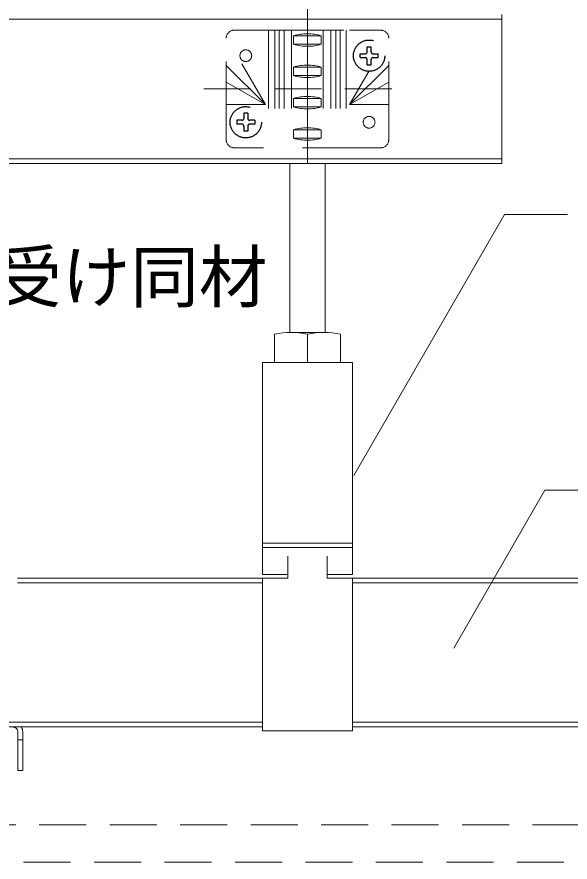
# Model space of a CAD drawing. Units: millimetres on the paper, enlarged 40 times, with parts at other scales. Extents: x -7800 to 7800, y -5387 to 5300.
# Drawn here: x 6517 to 7082, y -4279 to -3415 of the extents above; entities that cross this region are included whole.
import ezdxf
from ezdxf.enums import TextEntityAlignment as Align

# ---------------------------------------------------------------- set-up
doc = ezdxf.new("R2010")
doc.units = ezdxf.units.MM
doc.header["$LTSCALE"] = 40
for name, pattern in [('CHAIN1', [8, 5, -1, 1, -1]), ('DASHED1', [1.8, 1.2, -0.6]), ('DASHED2', [3, 2, -1])]:
    doc.linetypes.add(name, pattern=pattern)
for name, color, linetype, lineweight in [('4-0_中心線', 4, 'CHAIN1', 9), ('4-1_吊り材', 7, 'Continuous', 18), ('4-2_野縁受け', 3, 'Continuous', 18), ('4-4_ブレース・補強材', 4, 'Continuous', 9), ('4-6_文字', 7, 'Continuous', 18), ('4-A_クリップ', 7, 'Continuous', 18), ('4-B_補強金具・金具・その他', 3, 'DASHED2', 18), ('4-C_ビス・アンカーボルト・強調図形', 2, 'Continuous', 25), ('4-D_パネル', 4, 'DASHED1', 9)]:
    doc.layers.add(name, color=color, linetype=linetype, lineweight=lineweight)
doc.styles.add('ＭＳ ゴシック', font='')
doc.styles.get('ＭＳ ゴシック').set_extended_font_data('MS Gothic')

msp = doc.modelspace()

# ---------------------------------------------------------------- linework, layer by layer
at = {"layer": '4-0_中心線'}
msp.add_line((6813.91, -3387.96), (6813.91, -3564.33), dxfattribs=at)
at = {"layer": '4-0_中心線', "linetype": 'DASHED1'}
msp.add_line((6708.18, -3488.93), (6921.19, -3488.93), dxfattribs=at)
at = {"layer": '4-1_吊り材'}
for p, q in [((6795.91, -3737.64), (6795.91, -3564.93)), ((6831.91, -3737.64), (6831.91, -3564.93)), ((6830.71, -3737.64), (6797.11, -3737.64)), ((6780.31, -3739.24), (6780.31, -3768.44)), ((6813.91, -3739.24), (6813.91, -3768.44)), ((6847.51, -3739.24), (6847.51, -3768.44)), ((6767.91, -3768.44), (6859.91, -3768.44)), ((6767.91, -3952.82), (6767.91, -3768.44)), ((6859.91, -3768.44), (6859.91, -3952.82)), ((6767.91, -3957.34), (6767.91, -3952.82)), ((6767.91, -3952.82), (6859.91, -3952.82)), ((6859.91, -3952.82), (6859.91, -3957.34)), ((6767.91, -3957.34), (6767.91, -3984.99)), ((6859.91, -3957.34), (6767.91, -3957.34)), ((6859.91, -3984.99), (6859.91, -3957.34)), ((6793.91, -3966.24), (6793.91, -3988.58)), ((6833.91, -3988.58), (6833.91, -3966.24)), ((6767.91, -3984.99), (6793.91, -3984.99)), ((6833.91, -3984.99), (6859.91, -3984.99)), ((6767.91, -3988.58), (6767.91, -4144.44)), ((6793.91, -3988.58), (6767.91, -3988.58)), ((6859.91, -3988.58), (6833.91, -3988.58)), ((6859.91, -4144.44), (6859.91, -3988.58)), ((6767.91, -4144.44), (6859.91, -4144.44))]:
    msp.add_line(p, q, dxfattribs=at)
for centre in [(6797.11, -3826.65), (6830.71, -3826.65)]:
    msp.add_arc(centre, 89.01, 79.1199, 100.88008, dxfattribs=at)
at = {"layer": '4-2_野縁受け'}
for p, q in [((6767.91, -3988.58), (6517.58, -3988.58)), ((6767.91, -3993.38), (6517.58, -3993.38)), ((6859.91, -3988.58), (7401.35, -3988.58)), ((6859.91, -3993.38), (7401.35, -3993.38)), ((6489.58, -4135.78), (6767.91, -4135.78)), ((6489.58, -4140.58), (6767.91, -4140.58)), ((6859.91, -4135.78), (7401.35, -4135.78)), ((6859.91, -4140.58), (7401.35, -4140.58))]:
    msp.add_line(p, q, dxfattribs=at)
at = {"layer": '4-4_ブレース・補強材'}
for p, q in [((6071.91, -3417.73), (7012.29, -3417.73)), ((7012.29, -3412.93), (7012.29, -3564.93)), ((6071.91, -3560.13), (7012.29, -3560.13))]:
    msp.add_line(p, q, dxfattribs=at)
msp.add_lwpolyline([(6071.91, -3564.93), (6111.04, -3564.93), (7012.29, -3564.93)], dxfattribs=at)
at = {"layer": '4-6_文字'}
for p, q in [((6861.33, -3883.74), (7015.31, -3617.03)), ((7015.31, -3617.03), (7079.57, -3617.03))]:
    msp.add_line(p, q, dxfattribs=at)
msp.add_lwpolyline([(6963.34, -4060.04), (7056.42, -3898.83), (7134.68, -3898.83)], dxfattribs=at)
at = {"layer": '4-A_クリップ'}
for p, q in [((6518.18, -4145.46), (6518.18, -4153.86)), ((6522.98, -4145.46), (6522.98, -4153.86)), ((6518.18, -4153.86), (6518.18, -4185.06)), ((6522.98, -4153.86), (6518.18, -4153.86)), ((6522.98, -4153.86), (6522.98, -4185.06)), ((6518.18, -4185.06), (6522.98, -4185.06))]:
    msp.add_line(p, q, dxfattribs=at)
for radius, end in [(4.8, 90), (9.6, 30.02337)]:
    msp.add_arc((6513.38, -4145.46), radius, 0, end, dxfattribs=at)
at = {"layer": '4-B_補強金具・金具・その他'}
for p, q in [((6738.91, -3428.93), (6770.91, -3428.93)), ((6770.91, -3428.93), (6856.91, -3428.93)), ((6774.24, -3428.93), (6774.24, -3548.93)), ((6780.68, -3428.93), (6780.68, -3548.93)), ((6785.09, -3428.93), (6785.09, -3548.93)), ((6790.09, -3428.93), (6790.09, -3548.93)), ((6797.75, -3428.93), (6797.75, -3548.93)), ((6799.75, -3434.53), (6799.75, -3443.33)), ((6828.06, -3434.53), (6799.75, -3434.53)), ((6828.06, -3434.53), (6828.06, -3443.33)), ((6830.07, -3428.93), (6830.07, -3548.93)), ((6837.72, -3428.93), (6837.72, -3548.93)), ((6842.73, -3428.93), (6842.73, -3548.93)), ((6847.14, -3428.93), (6847.14, -3548.93)), ((6853.58, -3428.93), (6853.58, -3548.93)), ((6888.91, -3428.93), (6856.91, -3428.93)), ((6730.91, -3540.93), (6730.91, -3436.93)), ((6799.75, -3443.33), (6828.06, -3443.33)), ((6896.91, -3540.93), (6896.91, -3436.93)), ((6770.91, -3504.93), (6730.91, -3464.93)), ((6770.91, -3504.93), (6746.81, -3463.2)), ((6799.75, -3466.53), (6799.75, -3475.33)), ((6828.06, -3466.53), (6799.75, -3466.53)), ((6828.06, -3466.53), (6828.06, -3475.33)), ((6856.91, -3504.93), (6896.91, -3464.93)), ((6799.75, -3475.33), (6828.06, -3475.33)), ((6856.91, -3504.93), (6876.91, -3470.29)), ((6770.91, -3504.93), (6730.91, -3481.84)), ((6856.91, -3504.93), (6896.91, -3481.84)), ((6799.75, -3498.53), (6799.75, -3507.33)), ((6828.06, -3498.53), (6799.75, -3498.53)), ((6828.06, -3498.53), (6828.06, -3507.33)), ((6770.91, -3504.93), (6730.91, -3504.93)), ((6799.75, -3507.33), (6828.06, -3507.33)), ((6856.91, -3504.93), (6896.91, -3504.93)), ((6799.75, -3530.53), (6799.75, -3539.33)), ((6828.06, -3530.53), (6799.75, -3530.53)), ((6828.06, -3530.53), (6828.06, -3539.33)), ((6799.75, -3539.33), (6828.06, -3539.33)), ((6888.91, -3548.93), (6738.91, -3548.93))]:
    msp.add_line(p, q, dxfattribs=at)
for centre in [(6750.91, -3454.93), (6876.91, -3522.93)]:
    msp.add_circle(centre, 6, dxfattribs=at)
for centre, radius, start, end in [((6738.91, -3436.93), 8, 90, 180), ((6813.91, -3483.61), 51.08, 73.91376, 106.08623), ((6888.91, -3436.93), 8, 0, 90), ((6813.91, -3394.25), 51.08, 253.91376, 286.08623), ((6813.91, -3515.61), 51.08, 73.91376, 106.08623), ((6813.91, -3426.25), 51.08, 253.91376, 286.08623), ((6813.91, -3547.61), 51.08, 73.91376, 106.08623), ((6813.91, -3458.25), 51.08, 253.91376, 286.08623), ((6813.91, -3579.61), 51.08, 73.91376, 106.08623), ((6738.91, -3540.93), 8, 180, 270), ((6813.91, -3490.25), 51.08, 253.91376, 286.08623), ((6888.91, -3540.93), 8, 270, 0)]:
    msp.add_arc(centre, radius, start, end, dxfattribs=at)
at = {"layer": '4-C_ビス・アンカーボルト・強調図形', "linetype": 'DASHED2'}
for p, q in [((6867.71, -3452.93), (6872.91, -3452.93)), ((6867.71, -3456.93), (6867.71, -3452.93)), ((6874.91, -3445.73), (6878.91, -3445.73)), ((6874.91, -3450.93), (6874.91, -3445.73)), ((6878.91, -3450.93), (6878.91, -3445.73)), ((6880.91, -3452.93), (6886.11, -3452.93)), ((6886.11, -3456.93), (6886.11, -3452.93)), ((6867.71, -3456.93), (6872.91, -3456.93)), ((6874.91, -3464.13), (6874.91, -3458.93)), ((6878.91, -3464.13), (6878.91, -3458.93)), ((6880.91, -3456.93), (6886.11, -3456.93)), ((6874.91, -3464.13), (6878.91, -3464.13)), ((6746.91, -3520.94), (6741.71, -3520.94)), ((6741.71, -3520.94), (6741.71, -3524.94)), ((6752.91, -3513.74), (6748.91, -3513.74)), ((6748.91, -3513.74), (6748.91, -3518.94)), ((6752.91, -3513.74), (6752.91, -3518.94)), ((6760.11, -3520.94), (6754.91, -3520.94)), ((6760.11, -3520.94), (6760.11, -3524.94)), ((6746.91, -3524.94), (6741.71, -3524.94)), ((6748.91, -3526.94), (6748.91, -3532.14)), ((6752.91, -3526.94), (6752.91, -3532.14)), ((6760.11, -3524.94), (6754.91, -3524.94)), ((6752.91, -3532.14), (6748.91, -3532.14))]:
    msp.add_line(p, q, dxfattribs=at)
for centre in [(6876.91, -3454.93), (6750.91, -3522.94)]:
    msp.add_circle(centre, 16, dxfattribs=at)
for centre, start, end in [((6872.91, -3450.93), 270.00002, 0), ((6880.91, -3450.93), 180, 270), ((6872.91, -3458.93), 0, 90.00002), ((6880.91, -3458.93), 90, 180), ((6746.91, -3518.94), 270, 0), ((6754.91, -3518.94), 180, 270.00002), ((6746.91, -3526.94), 0, 90), ((6754.91, -3526.94), 90, 180)]:
    msp.add_arc(centre, 2, start, end, dxfattribs=at)
at = {"layer": '4-D_パネル'}
for p, q in [((6035.91, -4240.58), (7401.89, -4240.58)), ((5947.91, -4278.58), (7401.89, -4278.58))]:
    msp.add_line(p, q, dxfattribs=at)

# ---------------------------------------------------------------- texts
at = {"layer": '4-6_文字', "style": 'ＭＳ ゴシック'}
msp.add_text('野縁受け同材', height=51.32, dxfattribs=at).set_placement((6352.95, -3721.87), align=Align.BOTTOM_LEFT)

doc.saveas('drawing.dxf')
